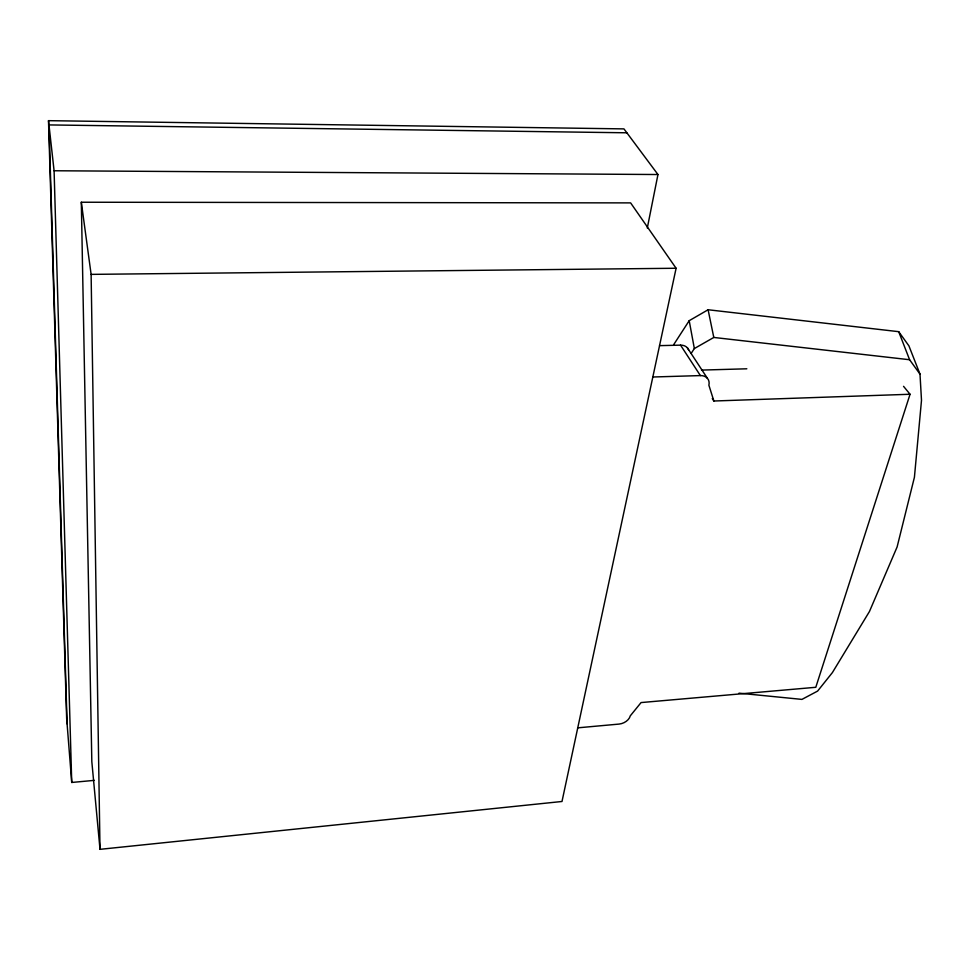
<?xml version="1.0" encoding="UTF-8"?>
<svg xmlns="http://www.w3.org/2000/svg" width="970" height="970" viewBox="0 0 970 970"><rect width="100%" height="100%" fill="white"/><g stroke="black" fill="none" stroke-linecap="round" stroke-linejoin="round"><path stroke-width="1.45" d="M647.305 227.986L657.963 174.527L623.952 128.889L48.5 120.668L66.651 718.321L71.731 782.463L94.357 780.365M676.102 268.253L561.994 801.487L100.007 849.332L91.823 761.632L81.322 202.233L630.621 202.888L676.102 268.253L91.119 274.377L81.322 202.233M903.543 386.327L910.054 394.257L815.794 687.293L641.073 702.571L630.27 715.86A10.124 6.802 -24 0 1 619.066 724.081L577.744 727.839M673.629 344.75L689.197 320.694L708.1 309.757L898.705 331.679L908.902 345.841L919.996 374.129L921.5 400.283L914.419 477.264L897.104 546.971L869.472 611.476L832.405 672.574L817.601 691.089L801.935 699.394L739.007 693.162M691.137 353.444L694.35 348.557L713.799 337.451L909.593 359.737L919.996 374.129M712.283 398.549L713.871 401.01L910.054 394.257M652.834 377.003L700.388 375.584A11.834 9.021 -32.7 0 1 708.888 385.199L713.871 401.01M701.492 370.091L746.839 368.794M659.552 345.647L680.54 345.138A11.519 8.936 -33.1 0 1 688.615 349.818M48.5 120.668L54.09 170.756L657.963 174.527M626.85 132.793L48.973 124.924L67.088 723.838M687.39 347.83L707.385 378.276M680.54 345.138L700.388 375.584M898.705 331.679L909.593 359.737M708.1 309.757L713.799 337.451M689.197 320.694L694.35 348.557M54.09 170.756L71.731 782.463M91.119 274.377L100.007 849.332"/></g></svg>
